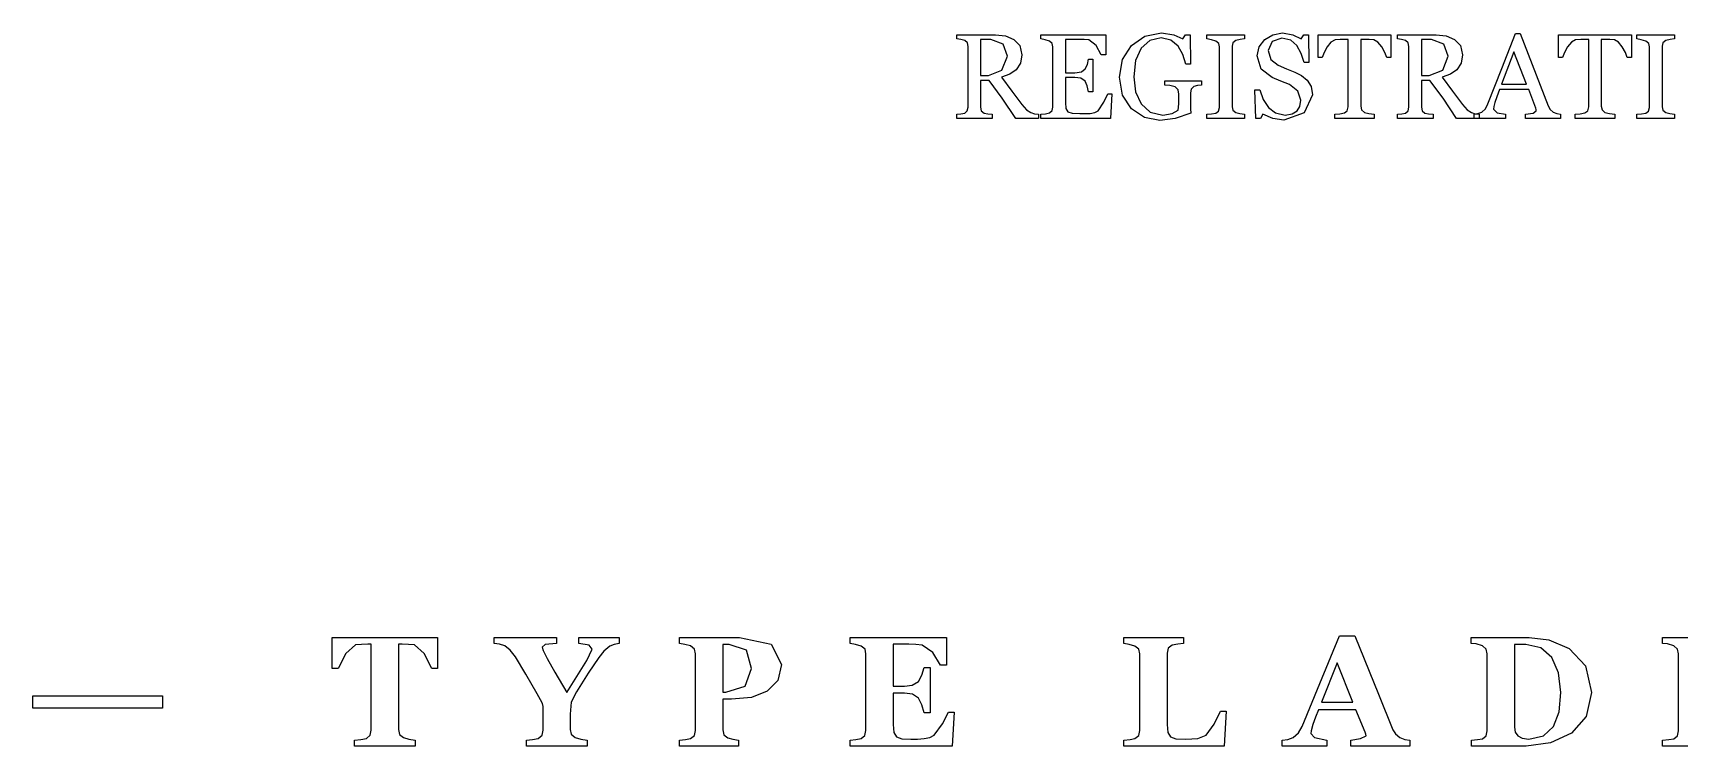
# Model space of a CAD drawing. Extents: x 0 to 118, y 2 to 170.
# Drawn here: x 30.58 to 47.62, y 75.5 to 82.89 of the extents above; entities that cross this region are included whole.
import ezdxf

# ---------------------------------------------------------------- set-up
doc = ezdxf.new("R2010")
doc.units = 0

msp = doc.modelspace()

# ---------------------------------------------------------------- linework, layer by layer
at = {"layer": 'Layer 1', "color": 7}
for points in [[(40.987855, 82), (40.7547, 82), (40.61432, 82.20996), (40.47882, 82.392455), (40.39032, 82.392455), (40.39032, 82.117797), (40.39702, 82.079955), (40.425707, 82.055555), (40.46416, 82.04763), (40.510547, 82.043355), (40.510547, 82), (40.144335, 82), (40.144335, 82.043335), (40.18645, 82.04761), (40.225512, 82.055535), (40.251757, 82.078735), (40.260307, 82.117798), (40.260307, 82.744018), (40.254207, 82.78186), (40.22552, 82.806885), (40.185847, 82.81666), (40.144342, 82.82276), (40.144342, 82.866095), (40.544122, 82.866095), (40.647272, 82.854495), (40.734552, 82.818485), (40.794977, 82.754398), (40.817552, 82.659793), (40.802302, 82.571293), (40.757135, 82.504763), (40.691218, 82.458988), (40.60638, 82.426638), (40.71258, 82.283815), (40.81695, 82.142825), (40.865168, 82.088503), (40.908503, 82.060428), (40.948175, 82.048228), (40.98785, 82.043353), (40.987855, 82)], [(40.66681, 82.645753), (40.621643, 82.770263), (40.49408, 82.81665), (40.39032, 82.81665), (40.39032, 82.444947), (40.470275, 82.444947), (40.610658, 82.498657), (40.66681, 82.645752), (40.66681, 82.645753)], [(41.749573, 82.255128), (41.733098, 82), (41.014105, 82), (41.014105, 82.043335), (41.062933, 82.04821), (41.102605, 82.05676), (41.12946, 82.08056), (41.137385, 82.11779), (41.137385, 82.74035), (41.13066, 82.77575), (41.102583, 82.801385), (41.058028, 82.815435), (41.014083, 82.82276), (41.014083, 82.866095), (41.684247, 82.866095), (41.684247, 82.657352), (41.638472, 82.657352), (41.58537, 82.75562), (41.508467, 82.812992), (41.4633, 82.816642), (41.403485, 82.817892), (41.267377, 82.817892), (41.267377, 82.473655), (41.365035, 82.473655), (41.433392, 82.482205), (41.471845, 82.512112), (41.49442, 82.55911), (41.507245, 82.615262), (41.553022, 82.615262), (41.553022, 82.276517), (41.507245, 82.276517), (41.49382, 82.338162), (41.471845, 82.38577), (41.42851, 82.416897), (41.365035, 82.424222), (41.267378, 82.424222), (41.267378, 82.164212), (41.272877, 82.102567), (41.294227, 82.068387), (41.337562, 82.053137), (41.415687, 82.050087), (41.468787, 82.050087), (41.52433, 82.052587), (41.571937, 82.061137), (41.607337, 82.078837), (41.665932, 82.16734), (41.705605, 82.25523), (41.749573, 82.255128)], [(42.676088, 82.34607), (42.636413, 82.33997), (42.59674, 82.328995), (42.570495, 82.30275), (42.56317, 82.263687), (42.56317, 82.196547), (42.56367, 82.097672), (42.56617, 82.055557), (42.404427, 81.999405), (42.246347, 81.97988), (42.086435, 82.01101), (41.952157, 82.09951), (41.859995, 82.2405), (41.825815, 82.426047), (41.858162, 82.609152), (41.950938, 82.756247), (42.088875, 82.850852), (42.260995, 82.885032), (42.388558, 82.867332), (42.484383, 82.824607), (42.509408, 82.866112), (42.558235, 82.866112), (42.563735, 82.563377), (42.513685, 82.563377), (42.481948, 82.661642), (42.43312, 82.748925), (42.359878, 82.80996), (42.257338, 82.83316), (42.14076, 82.806305), (42.05165, 82.72757), (41.994275, 82.601227), (41.974125, 82.43216), (41.99365, 82.27652), (42.051635, 82.150787), (42.14624, 82.065337), (42.275023, 82.03421), (42.37268, 82.050685), (42.435545, 82.085475), (42.44042, 82.14956), (42.44092, 82.204493), (42.44092, 82.2521), (42.433595, 82.297265), (42.404908, 82.326563), (42.349975, 82.339988), (42.296265, 82.346088), (42.296265, 82.390643), (42.675905, 82.390643), (42.676088, 82.34607)], [(43.122865, 82), (42.73285, 82), (42.73285, 82.043335), (42.780457, 82.04701), (42.824402, 82.054335), (42.853697, 82.075685), (42.862847, 82.114137), (42.862847, 82.74158), (42.856122, 82.77698), (42.824385, 82.801405), (42.777997, 82.81483), (42.732832, 82.822755), (42.732832, 82.86609), (43.122847, 82.86609), (43.122847, 82.822755), (43.07768, 82.81788), (43.031905, 82.808105), (43.000775, 82.784305), (42.99285, 82.747682), (42.99285, 82.120852), (43.0014, 82.084842), (43.031917, 82.060417), (43.07342, 82.049442), (43.12286, 82.043342), (43.122865, 82)], [(43.770447, 82.39734), (43.81073, 82.3302), (43.824155, 82.245973), (43.739317, 82.056763), (43.528745, 81.9823), (43.412777, 82), (43.31268, 82.043945), (43.286435, 81.99939), (43.237607, 81.99939), (43.229057, 82.29602), (43.278495, 82.29602), (43.313897, 82.196533), (43.368217, 82.114135), (43.44207, 82.056763), (43.540947, 82.035387), (43.61419, 82.046363), (43.66546, 82.07749), (43.694145, 82.124488), (43.70392, 82.187353), (43.674625, 82.283788), (43.587345, 82.352148), (43.496403, 82.386938), (43.4079, 82.42356), (43.293765, 82.509618), (43.253483, 82.64939), (43.273633, 82.741553), (43.331005, 82.817845), (43.414625, 82.867285), (43.515333, 82.885585), (43.622145, 82.867285), (43.708815, 82.82456), (43.733837, 82.866065), (43.782668, 82.866065), (43.787543, 82.578588), (43.738103, 82.578588), (43.707585, 82.673193), (43.66425, 82.75498), (43.600163, 82.811133), (43.50739, 82.832508), (43.408513, 82.795275), (43.36762, 82.704333), (43.393865, 82.61095), (43.47016, 82.550525), (43.55744, 82.513293), (43.641058, 82.480335), (43.711248, 82.444323), (43.770453, 82.397328), (43.770447, 82.39734)], [(44.636535, 82.631102), (44.594422, 82.631102), (44.574272, 82.682982), (44.542535, 82.740357), (44.50225, 82.789185), (44.460747, 82.813585), (44.41314, 82.81726), (44.36004, 82.81851), (44.324637, 82.81851), (44.324637, 82.12576), (44.333187, 82.088527), (44.363095, 82.062892), (44.408872, 82.051292), (44.463802, 82.043367), (44.463802, 82), (44.054867, 82), (44.054867, 82.043335), (44.106747, 82.04821), (44.155575, 82.05736), (44.184872, 82.079935), (44.194647, 82.12022), (44.194647, 82.818463), (44.159247, 82.818463), (44.11225, 82.817213), (44.05854, 82.813538), (44.016425, 82.789138), (43.976752, 82.74031), (43.944405, 82.681715), (43.92488, 82.631055), (43.882155, 82.631055), (43.882155, 82.866043), (44.63655, 82.866043), (44.636535, 82.631102)], [(45.549622, 82), (45.316468, 82), (45.176088, 82.20996), (45.040588, 82.392455), (44.952087, 82.392455), (44.952087, 82.117797), (44.958813, 82.079955), (44.987498, 82.055555), (45.02595, 82.04763), (45.072338, 82.043355), (45.072338, 82), (44.706125, 82), (44.706125, 82.043335), (44.74824, 82.04761), (44.787303, 82.055535), (44.813548, 82.078735), (44.822098, 82.117798), (44.822098, 82.744018), (44.815998, 82.78186), (44.78731, 82.806885), (44.747638, 82.81666), (44.706133, 82.82276), (44.706133, 82.866095), (45.105913, 82.866095), (45.209063, 82.854495), (45.296343, 82.818485), (45.356768, 82.754398), (45.379343, 82.659793), (45.364093, 82.571293), (45.318925, 82.504763), (45.253008, 82.458988), (45.16817, 82.426638), (45.27437, 82.283815), (45.37874, 82.142825), (45.426958, 82.088503), (45.470293, 82.060428), (45.509965, 82.048228), (45.54964, 82.043353), (45.549622, 82)], [(45.228578, 82.645753), (45.18341, 82.770263), (45.055847, 82.81665), (44.952087, 82.81665), (44.952087, 82.444947), (45.032042, 82.444947), (45.172425, 82.498657), (45.228578, 82.645752), (45.228578, 82.645753)], [(46.390685, 82), (46.029967, 82), (46.029967, 82.043335), (46.108702, 82.055535), (46.140442, 82.07811), (46.139193, 82.091535), (46.135542, 82.105585), (46.06352, 82.299678), (45.760175, 82.299678), (45.7321, 82.225215), (45.713175, 82.16662), (45.7022, 82.123898), (45.69915, 82.09704), (45.737602, 82.0592), (45.824272, 82.043325), (45.824272, 82), (45.498345, 82), (45.498345, 82.043335), (45.538017, 82.05006), (45.57708, 82.065935), (45.614922, 82.100115), (45.641167, 82.150165), (45.78521, 82.516375), (45.92559, 82.878312), (45.97442, 82.878312), (46.263115, 82.131242), (46.283865, 82.09279), (46.316212, 82.064105), (46.352835, 82.049455), (46.390675, 82.043355), (46.390685, 82)], [(47.12555, 82.631102), (47.083435, 82.631102), (47.063285, 82.682982), (47.031547, 82.740357), (46.991265, 82.789185), (46.94976, 82.813585), (46.902152, 82.81726), (46.849052, 82.81851), (46.813652, 82.81851), (46.813652, 82.12576), (46.822202, 82.088527), (46.85211, 82.062892), (46.897885, 82.051292), (46.952817, 82.043367), (46.952817, 82), (46.543882, 82), (46.543882, 82.043335), (46.595762, 82.04821), (46.64459, 82.05736), (46.673887, 82.079935), (46.683662, 82.12022), (46.683662, 82.818463), (46.648262, 82.818463), (46.601265, 82.817213), (46.547555, 82.813538), (46.50544, 82.789138), (46.465767, 82.74031), (46.433417, 82.681715), (46.413892, 82.631055), (46.371167, 82.631055), (46.371167, 82.866043), (47.125562, 82.866043), (47.12555, 82.631102)], [(47.573547, 82), (47.183532, 82), (47.183532, 82.043335), (47.23114, 82.04701), (47.275085, 82.054335), (47.304382, 82.075685), (47.313532, 82.114137), (47.313532, 82.74158), (47.306807, 82.77698), (47.27507, 82.801405), (47.228682, 82.81483), (47.183517, 82.822755), (47.183517, 82.86609), (47.573532, 82.86609), (47.573532, 82.822755), (47.528367, 82.81788), (47.48259, 82.808105), (47.451462, 82.784305), (47.443537, 82.747682), (47.443537, 82.120852), (47.452087, 82.084842), (47.482605, 82.060417), (47.52411, 82.049442), (47.573548, 82.043342), (47.573547, 82)], [(46.041565, 82.354005), (45.91034, 82.689697), (45.781555, 82.354005), (46.041565, 82.354005)], [(34.76944, 76.303773), (34.708343, 76.303773), (34.628997, 76.458495), (34.529022, 76.547363), (34.46634, 76.552913), (34.40207, 76.555413), (34.364777, 76.555413), (34.364777, 75.672295), (34.375102, 75.621515), (34.415567, 75.587395), (34.471902, 75.57232), (34.53776, 75.561995), (34.53776, 75.5), (33.910135, 75.5), (33.910135, 75.56189), (33.974405, 75.56824), (34.031535, 75.57934), (34.072795, 75.61346), (34.08312, 75.66424), (34.08312, 76.555293), (34.045827, 76.555293), (33.981557, 76.552793), (33.918875, 76.547243), (33.818105, 76.458375), (33.739552, 76.303652), (33.678457, 76.303652), (33.678457, 76.625795), (34.76946, 76.625795), (34.76944, 76.303773)], [(36.648103, 76.564025), (36.595732, 76.5537), (36.550507, 76.533875), (36.48941, 76.48468), (36.437835, 76.418823), (36.329132, 76.254578), (36.206145, 76.06018), (36.15219, 75.956238), (36.142665, 75.831665), (36.142665, 75.67218), (36.15299, 75.622193), (36.19425, 75.58728), (36.251377, 75.572205), (36.315647, 75.56188), (36.315647, 75.5), (35.688025, 75.5), (35.688025, 75.56189), (35.7515, 75.56824), (35.810215, 75.57934), (35.84989, 75.612665), (35.86099, 75.66424), (35.86099, 75.862605), (35.86024, 75.908625), (35.85469, 75.94195), (35.83564, 75.980038), (35.800728, 76.041133), (35.682502, 76.244258), (35.573797, 76.424373), (35.51905, 76.494197), (35.463507, 76.537837), (35.41114, 76.556087), (35.356392, 76.564012), (35.356392, 76.625902), (36.001472, 76.625902), (36.001472, 76.564012), (35.88166, 76.551312), (35.850715, 76.524335), (35.861815, 76.489422), (35.903075, 76.40849), (35.981627, 76.266462), (36.106995, 76.05461), (36.314087, 76.38786), (36.370422, 76.5045), (36.337097, 76.54576), (36.230773, 76.56401), (36.230773, 76.6259), (36.648133, 76.6259), (36.648103, 76.564025)], [(38.329192, 76.344238), (38.28952, 76.179993), (38.18161, 76.068908), (38.018158, 76.004638), (37.812652, 75.984813), (37.720613, 75.984813), (37.720613, 75.668223), (37.730938, 75.618235), (37.772198, 75.58491), (37.82377, 75.57141), (37.884073, 75.561885), (37.884073, 75.5), (37.273905, 75.5), (37.273905, 75.56189), (37.335003, 75.56824), (37.388162, 75.57934), (37.42863, 75.610285), (37.438955, 75.661068), (37.438955, 76.455318), (37.42943, 76.502925), (37.38817, 76.537042), (37.328663, 76.553692), (37.273913, 76.564017), (37.273913, 76.625907), (37.89519, 76.625907), (38.2213, 76.556085), (38.32921, 76.34423), (38.329192, 76.344238)], [(38.019745, 76.303773), (37.96817, 76.491823), (37.786468, 76.55371), (37.720613, 76.55371), (37.720613, 76.059388), (37.753937, 76.059388), (37.951507, 76.118898), (38.019745, 76.303773), (38.019745, 76.303773)], [(40.036468, 76.338685), (39.976165, 76.338685), (39.89682, 76.46881), (39.784943, 76.54657), (39.718293, 76.55292), (39.648468, 76.55442), (39.485015, 76.55442), (39.485015, 76.119605), (39.60086, 76.119605), (39.680208, 76.12993), (39.74527, 76.169603), (39.78177, 76.233873), (39.80637, 76.314013), (39.866672, 76.314013), (39.866672, 75.844285), (39.80637, 75.844285), (39.78177, 75.927598), (39.74527, 75.997422), (39.68338, 76.036303), (39.60086, 76.047403), (39.485015, 76.047403), (39.485015, 75.72288), (39.492165, 75.641948), (39.52073, 75.59672), (39.574685, 75.576895), (39.669105, 75.572145), (39.735755, 75.572895), (39.803993, 75.577645), (39.865883, 75.589545), (39.909523, 75.612545), (39.995215, 75.73077), (40.0579, 75.850582), (40.115823, 75.850582), (40.09439, 75.5), (39.0383, 75.5), (39.0383, 75.56189), (39.098602, 75.56824), (39.152558, 75.57934), (39.193022, 75.61108), (39.203347, 75.661068), (39.203347, 76.455318), (39.194623, 76.50213), (39.15257, 76.53625), (39.094648, 76.5537), (39.038313, 76.564025), (39.038313, 76.625915), (40.03648, 76.625915), (40.036468, 76.338685)], [(42.932097, 75.861023), (42.909872, 75.5), (41.872822, 75.5), (41.872822, 75.56189), (41.937887, 75.56904), (41.98708, 75.579365), (42.026755, 75.61031), (42.037855, 75.661093), (42.037855, 76.455343), (42.02913, 76.502155), (41.987075, 76.536275), (41.927567, 76.553725), (41.872817, 76.56405), (41.872817, 76.62594), (42.490922, 76.62594), (42.490922, 76.56405), (42.430617, 76.5569), (42.37111, 76.545), (42.32985, 76.512468), (42.319525, 76.463275), (42.319525, 75.72298), (42.326675, 75.64046), (42.354447, 75.596025), (42.411575, 75.5762), (42.513932, 75.572225), (42.636917, 75.579375), (42.723405, 75.6127), (42.805922, 75.726165), (42.87416, 75.861053), (42.932097, 75.861023)], [(44.83377, 75.5), (44.220427, 75.5), (44.220427, 75.56189), (44.321197, 75.576965), (44.37912, 75.60791), (44.37762, 75.622185), (44.37127, 75.64361), (44.275262, 75.876887), (43.886467, 75.876887), (43.856317, 75.800715), (43.828545, 75.722957), (43.810295, 75.658687), (43.807795, 75.630915), (43.845883, 75.587275), (43.974423, 75.561885), (43.974423, 75.5), (43.51263, 75.5), (43.51263, 75.56189), (43.571345, 75.569815), (43.623715, 75.588865), (43.678463, 75.635677), (43.716548, 75.701535), (43.90063, 76.148253), (44.105343, 76.641783), (44.264033, 76.641783), (44.507625, 76.037168), (44.657588, 75.669005), (44.683773, 75.625363), (44.729, 75.588865), (44.780575, 75.569815), (44.833735, 75.56189), (44.83377, 75.5)], [(46.483125, 76.51007), (46.64975, 76.329955), (46.713228, 76.05542), (46.656098, 75.806275), (46.506135, 75.6333), (46.28952, 75.532533), (46.036408, 75.5), (45.469085, 75.5), (45.469085, 75.56189), (45.532562, 75.56664), (45.583343, 75.576165), (45.623018, 75.607903), (45.634118, 75.657098), (45.634118, 76.455315), (45.623793, 76.503715), (45.583325, 76.53942), (45.519055, 76.55767), (45.467483, 76.56402), (45.467483, 76.62591), (46.066543, 76.62591), (46.272048, 76.60131), (46.483108, 76.510063), (46.483125, 76.51007)], [(46.321258, 75.703125), (46.377595, 75.853882), (46.395845, 76.056213), (46.372045, 76.260132), (46.30222, 76.417237), (46.18717, 76.518005), (46.031652, 76.55371), (45.968175, 76.55221), (45.915807, 76.55071), (45.915807, 75.696158), (45.922958, 75.645375), (45.949143, 75.60729), (45.993575, 75.581105), (46.0634, 75.57238), (46.21733, 75.605705), (46.321273, 75.7033), (46.321258, 75.703125)], [(48.463348, 76.51007), (48.629975, 76.329955), (48.69345, 76.05542), (48.636322, 75.806275), (48.486357, 75.6333), (48.269745, 75.532533), (48.016633, 75.5), (47.44931, 75.5), (47.44931, 75.56189), (47.512787, 75.56664), (47.563567, 75.576165), (47.60324, 75.607903), (47.61434, 75.657098), (47.61434, 76.455315), (47.604015, 76.503715), (47.563547, 76.53942), (47.499277, 76.55767), (47.447702, 76.56402), (47.447702, 76.62591), (48.046762, 76.62591), (48.25227, 76.60131), (48.463328, 76.510063), (48.463348, 76.51007)], [(44.242645, 75.955445), (44.079193, 76.363282), (43.918123, 75.955445), (44.242645, 75.955445)], [(31.92221, 75.891175), (30.580475, 75.891175), (30.580475, 76.020508), (31.92221, 76.020508), (31.92221, 75.891175)]]:
    msp.add_lwpolyline(points, dxfattribs=at)

doc.saveas('drawing.dxf')
